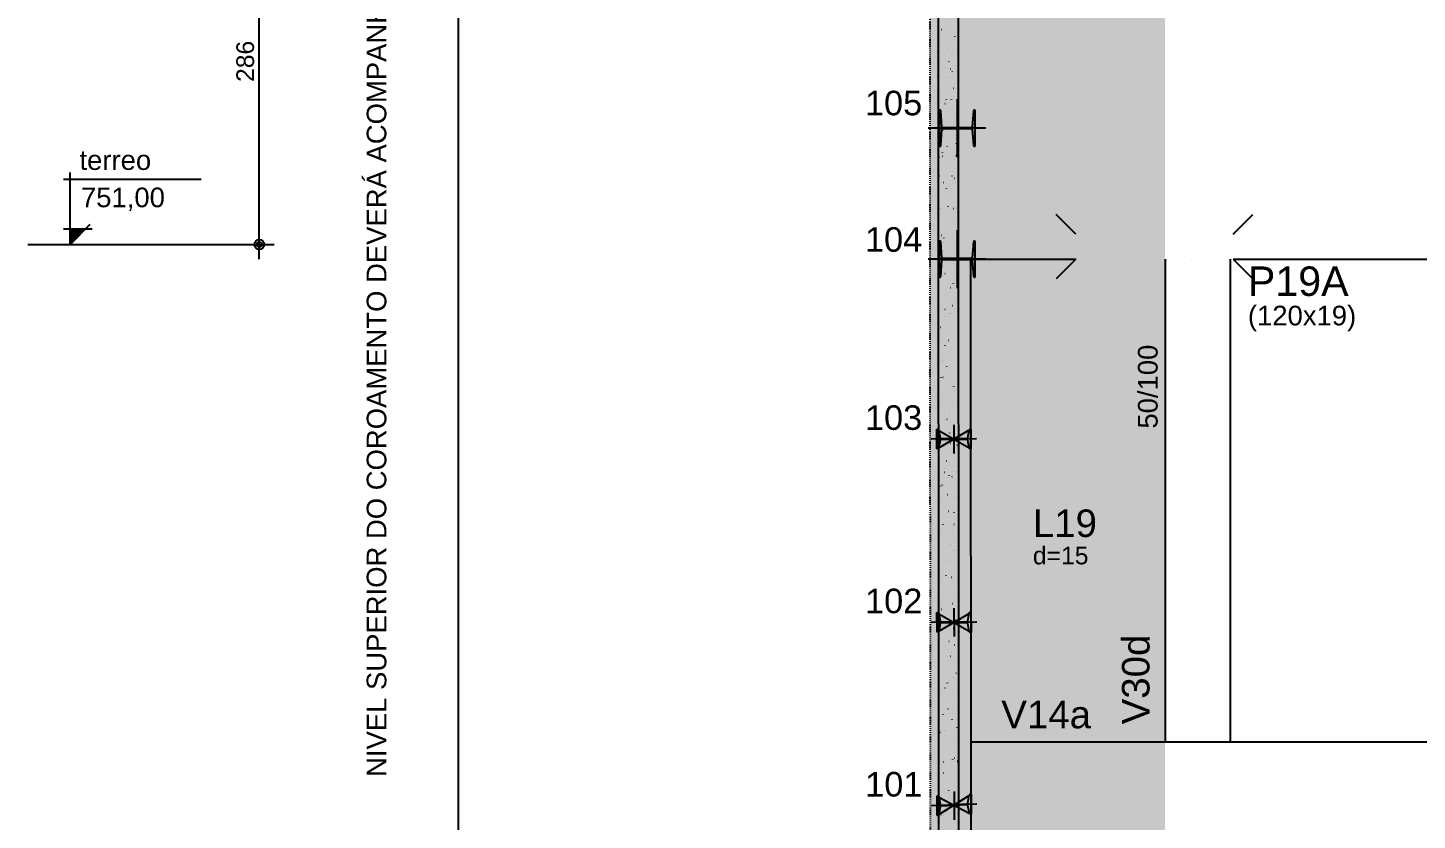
# Model space of a CAD drawing. Header units: millimetres. Extents: x 2609 to 8562, y 1432 to 7136.
# Drawn here: x 3071 to 4132, y 4369 to 4974 of the extents above; entities that cross this region are included whole.
import ezdxf

# ---------------------------------------------------------------- set-up
doc = ezdxf.new("R2010")
doc.units = ezdxf.units.MM
doc.linetypes.add('ESTILO_TQS_0003', pattern=[1.5, 0.5, -0.4, 0.1, -0.5])
for name, color, linetype in [('1', 4, 'Continuous'), ('10', 13, 'Continuous'), ('11', 22, 'Continuous'), ('12', 3, 'Continuous'), ('13', 76, 'Continuous'), ('133', 176, 'Continuous'), ('19', 5, 'Continuous'), ('24', 5, 'ESTILO_TQS_0003'), ('242', 3, 'Continuous'), ('26', 1, 'Continuous'), ('27', 10, 'Continuous'), ('49', 20, 'Continuous'), ('51', 6, 'Continuous'), ('52', 21, 'Continuous'), ('6', 6, 'Continuous'), ('8', 5, 'Continuous'), ('9', 3, 'Continuous')]:
    doc.layers.add(name, color=color, linetype=linetype)
doc.styles.get("Standard").update_dxf_attribs({"font": 'arial.ttf'})

# ---------------------------------------------------------------- blocks, each defined once
blk = doc.blocks.new('_H9EFD498501-010')
for p, q in [((189.133475, 3250.924056), (189.133475, 3250.924056)), ((189.140488, 3246.603369), (189.140488, 3246.603369)), ((189.140488, 3246.603369), (189.140488, 3246.603369)), ((190.511853, 3247.869184), (190.521642, 3247.943543)), ((192.508373, 3255.322309), (192.55403, 3255.381811)), ((199.58054, 3248.917872), (199.653762, 3248.934105)), ((202.65524, 3250.067965), (202.665029, 3250.142324)), ((189.153178, 3238.786033), (189.153178, 3238.786033)), ((189.153178, 3238.786033), (189.153178, 3238.786033)), ((189.155161, 3237.56409), (189.155161, 3237.56409)), ((189.155161, 3237.56409), (189.155161, 3237.56409)), ((196.778022, 3239.118941), (196.85295, 3239.122212)), ((200.302537, 3236.187377), (200.375759, 3236.20361)), ((201.064452, 3237.984731), (201.074241, 3238.059089)), ((189.161405, 3233.717448), (189.161405, 3233.717448)), ((189.161405, 3233.717448), (189.161405, 3233.717448)), ((189.161405, 3233.717448), (189.161405, 3233.717448)), ((194.345522, 3226.090838), (194.391179, 3226.15034)), ((198.089404, 3230.969961), (198.135062, 3231.029463)), ((199.400243, 3225.343809), (199.410032, 3225.418167)), ((189.182322, 3220.831527), (189.182322, 3220.831527)), ((189.182322, 3220.831527), (189.182322, 3220.831527)), ((189.184702, 3219.365128), (189.184702, 3219.365128)), ((189.184702, 3219.365128), (189.184702, 3219.365128)), ((189.185809, 3218.683323), (189.185809, 3218.683323)), ((189.185809, 3218.683323), (189.185809, 3218.683323)), ((189.185809, 3218.683323), (189.185809, 3218.683323)), ((191.948523, 3222.967009), (191.994181, 3223.026511)), ((195.605569, 3218.963616), (195.680497, 3218.966887)), ((197.478784, 3219.045402), (197.553713, 3219.048673)), ((197.912244, 3214.041338), (197.922034, 3214.115696)), ((200.658424, 3223.375718), (200.731646, 3223.391951)), ((189.203239, 3207.945607), (189.203239, 3207.945607)), ((189.203239, 3207.945607), (189.203239, 3207.945607)), ((189.203239, 3207.945607), (189.203239, 3207.945607)), ((201.380421, 3210.645223), (201.453644, 3210.661456)), ((203.670436, 3206.617613), (203.716093, 3206.677115)), ((189.218441, 3198.580613), (189.218441, 3198.580613)), ((189.218441, 3198.580613), (189.218441, 3198.580613)), ((189.224156, 3195.059686), (189.224156, 3195.059686)), ((189.224156, 3195.059686), (189.224156, 3195.059686)), ((195.032545, 3198.834462), (195.107473, 3198.837734)), ((196.321456, 3201.958103), (196.331246, 3202.032462)), ((197.529555, 3198.614661), (197.575212, 3198.674163)), ((199.926553, 3201.73849), (199.97221, 3201.797992)), ((201.736308, 3197.833564), (201.80953, 3197.849797)), ((189.23593, 3187.806199), (189.23593, 3187.806199)), ((189.245073, 3182.173766), (189.245073, 3182.173766)), ((189.245073, 3182.173766), (189.245073, 3182.173766)), ((189.245073, 3182.173766), (189.245073, 3182.173766)), ((191.274531, 3190.462956), (191.320188, 3190.522457)), ((194.657247, 3189.317181), (194.667037, 3189.39154)), ((202.458306, 3185.103069), (202.531528, 3185.119302)), ((189.251072, 3178.477903), (189.251072, 3178.477903)), ((189.251072, 3178.477903), (189.251072, 3178.477903)), ((189.251072, 3178.477903), (189.251072, 3178.477903)), ((193.169249, 3178.01471), (193.179038, 3178.089068)), ((193.860092, 3178.679137), (193.93502, 3178.682408)), ((195.733307, 3178.760923), (195.808236, 3178.764195)), ((202.814192, 3172.29141), (202.887414, 3172.307643)), ((203.110586, 3174.262313), (203.156243, 3174.321815)), ((189.26599, 3169.287845), (189.26599, 3169.287845)), ((189.634196, 3169.369475), (189.707418, 3169.385708)), ((191.578461, 3165.931476), (191.58825, 3166.005834)), ((193.11168, 3161.231485), (193.157337, 3161.290986)), ((196.855562, 3166.110608), (196.90122, 3166.170109)), ((203.721847, 3168.130257), (203.731637, 3168.204615)), ((189.283703, 3158.375193), (189.283703, 3158.375193)), ((189.283703, 3158.375193), (189.283703, 3158.375193)), ((189.286906, 3156.401925), (189.286906, 3156.401925)), ((189.286906, 3156.401925), (189.286906, 3156.401925)), ((189.286906, 3156.401925), (189.286906, 3156.401925)), ((189.287157, 3156.24727), (189.287157, 3156.24727)), ((189.287157, 3156.24727), (189.287157, 3156.24727)), ((189.914252, 3153.290554), (189.924041, 3153.364912)), ((190.714682, 3158.107656), (190.760339, 3158.167158)), ((193.287068, 3158.549984), (193.361996, 3158.553255)), ((202.13106, 3156.047022), (202.140849, 3156.121381)), ((203.402431, 3158.99163), (203.47736, 3158.994901)), ((203.53619, 3159.560915), (203.609412, 3159.577148)), ((189.299536, 3148.621326), (189.299536, 3148.621326)), ((189.307823, 3143.516004), (189.307823, 3143.516004)), ((190.71208, 3143.827321), (190.785302, 3143.843554)), ((200.466851, 3143.4061), (200.47664, 3143.480459)), ((202.436594, 3141.75826), (202.482251, 3141.817761)), ((203.892076, 3146.749255), (203.952667, 3146.762688)), ((189.316335, 3138.272483), (189.316335, 3138.272483)), ((189.316335, 3138.272483), (189.316335, 3138.272483)), ((189.316335, 3138.272483), (189.316335, 3138.272483)), ((189.32874, 3130.630084), (189.32874, 3130.630084)), ((189.32874, 3130.630084), (189.32874, 3130.630084)), ((189.32874, 3130.630084), (189.32874, 3130.630084)), ((192.114615, 3138.394658), (192.189543, 3138.39793)), ((193.98783, 3138.476445), (194.062759, 3138.479716)), ((196.295713, 3133.755308), (196.34137, 3133.81481)), ((198.692711, 3136.879137), (198.738368, 3136.938638)), ((198.978852, 3132.103629), (198.988641, 3132.177987)), ((202.829407, 3138.862476), (202.904336, 3138.865748)), ((189.338385, 3124.688342), (189.338385, 3124.688342)), ((189.348966, 3118.169773), (189.348966, 3118.169773)), ((189.348966, 3118.169773), (189.348966, 3118.169773)), ((190.040689, 3125.603602), (190.086346, 3125.663104)), ((191.541591, 3118.265505), (191.616519, 3118.268776)), ((191.789964, 3118.285166), (191.863187, 3118.301399)), ((197.388064, 3120.020395), (197.397853, 3120.094753)), ((201.656954, 3118.707151), (201.731883, 3118.710423)), ((203.530169, 3118.788938), (203.605098, 3118.792209)), ((189.349657, 3117.744163), (189.349657, 3117.744163)), ((195.723855, 3107.379473), (195.733645, 3107.453831)), ((201.876744, 3109.40296), (201.922401, 3109.462462)), ((189.370574, 3104.858243), (189.370574, 3104.858243)), ((189.370574, 3104.858243), (189.370574, 3104.858243)), ((189.370574, 3104.858243), (189.370574, 3104.858243)), ((189.381598, 3098.067063), (189.381598, 3098.067063)), ((189.381598, 3098.067063), (189.381598, 3098.067063)), ((189.381598, 3098.067063), (189.381598, 3098.067063)), ((190.369138, 3098.11018), (190.444066, 3098.113451)), ((192.242353, 3098.191966), (192.317282, 3098.195238)), ((195.621721, 3101.251255), (195.667378, 3101.310756)), ((201.08393, 3098.577998), (201.158859, 3098.581269)), ((189.389613, 3093.129413), (189.389613, 3093.129413)), ((189.389613, 3093.129413), (189.389613, 3093.129413)), ((189.391491, 3091.972322), (189.391491, 3091.972322)), ((189.48084, 3093.248303), (189.526497, 3093.307804)), ((191.877838, 3096.372131), (191.923495, 3096.431633)), ((192.867848, 3092.743012), (192.941071, 3092.759245)), ((194.235856, 3096.077001), (194.245646, 3096.15136)), ((189.412408, 3079.086402), (189.412408, 3079.086402)), ((189.412408, 3079.086402), (189.412408, 3079.086402)), ((189.414229, 3077.964353), (189.414229, 3077.964353)), ((189.414229, 3077.964353), (189.414229, 3077.964353)), ((189.562625, 3079.119704), (189.635847, 3079.135937)), ((189.796114, 3077.981026), (189.871042, 3077.984298)), ((192.645068, 3083.993767), (192.654858, 3084.068125)), ((199.911477, 3078.422673), (199.986406, 3078.425944)), ((201.202752, 3076.898907), (201.248409, 3076.958408)), ((201.784692, 3078.504459), (201.859621, 3078.507731)), ((189.433324, 3066.200481), (189.433324, 3066.200481)), ((189.433324, 3066.200481), (189.433324, 3066.200481)), ((189.433324, 3066.200481), (189.433324, 3066.200481)), ((190.284623, 3066.389209), (190.357845, 3066.405442)), ((190.98086, 3071.352845), (190.990649, 3071.427203)), ((193.945733, 3067.200858), (194.018955, 3067.217091)), ((195.061871, 3068.895955), (195.107528, 3068.955456)), ((197.458869, 3072.019784), (197.504526, 3072.079285)), ((203.197667, 3074.109314), (203.207457, 3074.183672)), ((189.44084, 3061.570485), (189.44084, 3061.570485)), ((189.44084, 3061.570485), (189.44084, 3061.570485)), ((189.443911, 3059.678562), (189.443911, 3059.678562)), ((189.443911, 3059.678562), (189.443911, 3059.678562)), ((189.443911, 3059.678562), (189.443911, 3059.678562)), ((189.44686, 3057.861643), (189.44686, 3057.861643)), ((189.492861, 3060.050374), (189.50265, 3060.124732)), ((190.496876, 3057.907488), (190.571805, 3057.910759)), ((199.338453, 3058.293519), (199.413382, 3058.296791)), ((201.533458, 3061.468392), (201.543248, 3061.54275)), ((189.454241, 3053.314561), (189.454241, 3053.314561)), ((189.454241, 3053.314561), (189.454241, 3053.314561)), ((190.640509, 3053.57755), (190.713731, 3053.593783)), ((200.04546, 3050.16592), (200.055249, 3050.240279)), ((200.642902, 3044.543607), (200.688559, 3044.603108)), ((203.0399, 3047.667436), (203.085558, 3047.726937)), ((189.475158, 3040.42864), (189.475158, 3040.42864)), ((189.475158, 3040.42864), (189.475158, 3040.42864)), ((189.475158, 3040.42864), (189.475158, 3040.42864)), ((189.479492, 3037.758933), (189.479492, 3037.758933)), ((189.479492, 3037.758933), (189.479492, 3037.758933)), ((189.479492, 3037.758933), (189.479492, 3037.758933)), ((191.362507, 3040.847055), (191.435729, 3040.863288)), ((194.387879, 3036.391901), (194.433536, 3036.451403)), ((195.023617, 3041.658704), (195.096839, 3041.674937)), ((198.166, 3038.138194), (198.240929, 3038.141466)), ((198.454672, 3038.082686), (198.464461, 3038.157044)), ((200.039215, 3038.219981), (200.114144, 3038.223252)), ((189.492068, 3030.011556), (189.492068, 3030.011556)), ((189.492068, 3030.011556), (189.492068, 3030.011556)), ((189.492068, 3030.011556), (189.492068, 3030.011556)), ((189.496075, 3027.54272), (189.496075, 3027.54272)), ((189.496075, 3027.54272), (189.496075, 3027.54272)), ((190.643996, 3031.512778), (190.689653, 3031.57228)), ((191.718393, 3028.035396), (191.791616, 3028.051629)), ((196.790463, 3025.441764), (196.800252, 3025.516122)), ((189.512123, 3017.656223), (189.512123, 3017.656223)), ((189.512123, 3017.656223), (189.512123, 3017.656223)), ((189.516992, 3014.656799), (189.516992, 3014.656799)), ((189.516992, 3014.656799), (189.516992, 3014.656799)), ((189.516992, 3014.656799), (189.516992, 3014.656799)), ((192.440391, 3015.304901), (192.513613, 3015.321134)), ((195.302464, 3014.139292), (195.312254, 3014.213651)), ((196.101501, 3016.116549), (196.174723, 3016.132782)), ((197.592976, 3018.009041), (197.667904, 3018.012312)), ((199.96891, 3012.039553), (200.014567, 3012.099055)), ((189.537909, 3001.770878), (189.537909, 3001.770878)), ((189.537909, 3001.770878), (189.537909, 3001.770878)), ((192.796277, 3002.493241), (192.8695, 3002.509474)), ((193.711676, 3002.056058), (193.721466, 3002.130417)), ((193.828029, 3004.036601), (193.873686, 3004.096103)), ((196.225027, 3007.16043), (196.270684, 3007.219932)), ((189.543295, 2998.452627), (189.543295, 2998.452627)), ((189.543295, 2998.452627), (189.543295, 2998.452627)), ((189.544755, 2997.553513), (189.544755, 2997.553513)), ((189.544755, 2997.553513), (189.544755, 2997.553513)), ((189.544755, 2997.553513), (189.544755, 2997.553513)), ((196.420523, 2997.853716), (196.495452, 2997.856987)), ((197.179385, 2990.574395), (197.252607, 2990.590628)), ((198.293738, 2997.935502), (198.368667, 2997.938773)), ((189.558826, 2988.884958), (189.558826, 2988.884958)), ((189.558826, 2988.884958), (189.558826, 2988.884958)), ((189.558826, 2988.884958), (189.558826, 2988.884958)), ((192.047467, 2989.415136), (192.057257, 2989.489495)), ((193.518275, 2989.762747), (193.591497, 2989.77898)), ((201.806058, 2982.808082), (201.851716, 2982.867584)), ((189.577386, 2977.450803), (189.577386, 2977.450803)), ((189.577386, 2977.450803), (189.577386, 2977.450803)), ((189.579742, 2975.999037), (189.579742, 2975.999037)), ((189.579742, 2975.999037), (189.579742, 2975.999037)), ((189.588286, 2970.735799), (189.588286, 2970.735799)), ((189.588286, 2970.735799), (189.588286, 2970.735799)), ((189.588286, 2970.735799), (189.588286, 2970.735799)), ((190.559469, 2978.112665), (190.569258, 2978.187023)), ((193.154037, 2971.532548), (193.199694, 2971.592049)), ((193.874162, 2976.951087), (193.947384, 2976.96732)), ((195.847499, 2977.724562), (195.922427, 2977.727834)), ((199.40906, 2979.684253), (199.454717, 2979.743755)), ((202.600066, 2979.530683), (202.609856, 2979.605041)), ((189.594523, 2966.893699), (189.594523, 2966.893699)), ((189.600659, 2963.113117), (189.600659, 2963.113117)), ((189.600659, 2963.113117), (189.600659, 2963.113117)), ((189.600659, 2963.113117), (189.600659, 2963.113117)), ((194.596159, 2964.220593), (194.669381, 2964.236825)), ((198.257269, 2965.032241), (198.330491, 2965.048474)), ((201.112068, 2968.228211), (201.121857, 2968.30257)), ((189.610017, 2957.348093), (189.610017, 2957.348093)), ((189.610017, 2957.348093), (189.610017, 2957.348093)), ((189.610017, 2957.348093), (189.610017, 2957.348093)), ((189.621576, 2950.227196), (189.621576, 2950.227196)), ((189.621576, 2950.227196), (189.621576, 2950.227196)), ((194.675046, 2957.569237), (194.749974, 2957.572509)), ((194.952046, 2951.408933), (195.025268, 2951.425166)), ((196.548261, 2957.651023), (196.62319, 2957.654295)), ((199.52128, 2956.144977), (199.531069, 2956.219336)), ((192.594187, 2939.177248), (192.639844, 2939.23675)), ((194.991185, 2942.301077), (195.036842, 2942.360578)), ((195.674043, 2938.678438), (195.747266, 2938.694671)), ((197.857071, 2943.504055), (197.86686, 2943.578414)), ((198.735068, 2947.1802), (198.780725, 2947.239701)), ((199.335153, 2939.490087), (199.408376, 2939.50632)), ((204.217385, 2937.88173), (204.236198, 2937.882551)), ((189.642493, 2937.341276), (189.642493, 2937.341276)), ((189.642493, 2937.341276), (189.642493, 2937.341276)), ((189.642493, 2937.341276), (189.642493, 2937.341276)), ((189.642649, 2937.245383), (189.642649, 2937.245383)), ((189.642649, 2937.245383), (189.642649, 2937.245383)), ((189.64575, 2935.33477), (189.64575, 2935.33477)), ((189.64575, 2935.33477), (189.64575, 2935.33477)), ((194.102022, 2937.440084), (194.17695, 2937.443355)), ((196.369072, 2932.201584), (196.378862, 2932.275942)), ((189.66341, 2924.455355), (189.66341, 2924.455355)), ((189.66341, 2924.455355), (189.66341, 2924.455355)), ((189.67528, 2917.142673), (189.67528, 2917.142673)), ((189.67528, 2917.142673), (189.67528, 2917.142673)), ((189.67528, 2917.142673), (189.67528, 2917.142673)), ((192.929569, 2917.284759), (193.004497, 2917.28803)), ((194.778284, 2920.11835), (194.788074, 2920.192708)), ((194.802784, 2917.366545), (194.877713, 2917.369816)), ((196.02993, 2925.866779), (196.103152, 2925.883012)), ((200.572217, 2917.948729), (200.617874, 2918.00823)), ((203.644361, 2917.752577), (203.71929, 2917.755848)), ((189.684327, 2911.569435), (189.684327, 2911.569435)), ((189.684327, 2911.569435), (189.684327, 2911.569435)), ((189.684327, 2911.569435), (189.684327, 2911.569435)), ((191.920195, 2906.673195), (191.965852, 2906.732696)), ((193.114075, 2907.477428), (193.123865, 2907.551786)), ((196.751928, 2913.136284), (196.82515, 2913.152517)), ((198.175218, 2914.8249), (198.220876, 2914.884402)), ((200.413038, 2913.947933), (200.48626, 2913.964166)), ((189.696978, 2903.775842), (189.696978, 2903.775842)), ((189.705244, 2898.683514), (189.705244, 2898.683514)), ((189.705244, 2898.683514), (189.705244, 2898.683514)), ((189.707912, 2897.039963), (189.707912, 2897.039963)), ((189.707912, 2897.039963), (189.707912, 2897.039963)), ((191.626077, 2896.174956), (191.635866, 2896.249314)), ((192.356545, 2897.155605), (192.431473, 2897.158877)), ((197.107814, 2900.324625), (197.181036, 2900.340858)), ((202.471908, 2897.597251), (202.546837, 2897.600523)), ((203.666674, 2897.592974), (203.676464, 2897.667332)), ((189.726161, 2885.797594), (189.726161, 2885.797594)), ((189.726161, 2885.797594), (189.726161, 2885.797594)), ((189.726161, 2885.797594), (189.726161, 2885.797594)), ((197.829812, 2887.59413), (197.903034, 2887.610363)), ((201.490922, 2888.405778), (201.564144, 2888.422011)), ((202.178676, 2886.290503), (202.188465, 2886.364861)), ((203.75625, 2890.472552), (203.801907, 2890.532054)), ((189.732661, 2881.793035), (189.732661, 2881.793035)), ((189.732661, 2881.793035), (189.732661, 2881.793035)), ((189.740543, 2876.937253), (189.740543, 2876.937253)), ((189.740543, 2876.937253), (189.740543, 2876.937253)), ((189.740543, 2876.937253), (189.740543, 2876.937253)), ((190.035289, 2884.091722), (190.045078, 2884.16608)), ((191.184092, 2877.00028), (191.25902, 2877.003552)), ((191.360345, 2874.317895), (191.406002, 2874.377396)), ((193.057307, 2877.082066), (193.132236, 2877.085338)), ((193.757343, 2877.441723), (193.803, 2877.501225)), ((197.501226, 2882.320847), (197.546883, 2882.380348)), ((198.185698, 2874.78247), (198.25892, 2874.798703)), ((200.587888, 2874.207268), (200.597677, 2874.281627)), ((201.898884, 2877.468098), (201.973813, 2877.471369)), ((189.747077, 2872.911673), (189.747077, 2872.911673)), ((189.747077, 2872.911673), (189.747077, 2872.911673)), ((189.748205, 2872.216913), (189.748205, 2872.216913)), ((189.748205, 2872.216913), (189.748205, 2872.216913)), ((189.767994, 2860.025753), (189.767994, 2860.025753)), ((189.767994, 2860.025753), (189.767994, 2860.025753)), ((189.767994, 2860.025753), (189.767994, 2860.025753)), ((189.773174, 2856.834543), (189.773174, 2856.834543)), ((189.773174, 2856.834543), (189.773174, 2856.834543)), ((190.611068, 2856.871127), (190.685996, 2856.874398)), ((198.907696, 2862.051976), (198.980918, 2862.068209)), ((198.923679, 2861.566346), (198.933468, 2861.640705)), ((199.338375, 2853.089376), (199.384032, 2853.148877)), ((200.726431, 2857.312773), (200.80136, 2857.316044)), ((202.568806, 2862.863624), (202.642028, 2862.879857)), ((202.599646, 2857.394559), (202.674575, 2857.397831)), ((203.082257, 2857.968499), (203.127914, 2858.028)), ((189.788911, 2847.139832), (189.788911, 2847.139832)), ((189.788911, 2847.139832), (189.788911, 2847.139832)), ((196.941376, 2849.965547), (196.987034, 2850.025048)), ((197.43568, 2850.263875), (197.44547, 2850.338233)), ((199.263582, 2849.240316), (199.336805, 2849.256549)), ((189.799433, 2840.657984), (189.799433, 2840.657984)), ((189.805806, 2836.731833), (189.805806, 2836.731833)), ((189.809828, 2834.253912), (189.809828, 2834.253912)), ((189.809828, 2834.253912), (189.809828, 2834.253912)), ((189.809828, 2834.253912), (189.809828, 2834.253912)), ((190.686353, 2841.813841), (190.73201, 2841.873343)), ((191.31183, 2836.797588), (191.386759, 2836.800859)), ((195.844892, 2838.180641), (195.854682, 2838.254999)), ((199.98558, 2836.509821), (200.058802, 2836.526054)), ((200.153407, 2837.183619), (200.228336, 2837.186891)), ((203.64669, 2837.32147), (203.719912, 2837.337703)), ((189.830745, 2821.367991), (189.830745, 2821.367991)), ((189.830745, 2821.367991), (189.830745, 2821.367991)), ((194.180683, 2825.539719), (194.190473, 2825.614077)), ((200.341467, 2823.698162), (200.414689, 2823.714395)), ((202.522408, 2825.613199), (202.568065, 2825.6727)), ((189.838437, 2816.629123), (189.838437, 2816.629123)), ((189.838437, 2816.629123), (189.838437, 2816.629123)), ((189.838437, 2816.629123), (189.838437, 2816.629123)), ((192.523501, 2812.58237), (192.569158, 2812.641872)), ((192.692685, 2814.237247), (192.702474, 2814.311606)), ((196.267384, 2817.461493), (196.313041, 2817.520995)), ((198.980954, 2817.028294), (199.055883, 2817.031566)), ((200.854169, 2817.110081), (200.929098, 2817.113352)), ((201.063464, 2810.967667), (201.136686, 2810.9839)), ((189.85066, 2809.099056), (189.85066, 2809.099056)), ((189.85066, 2809.099056), (189.85066, 2809.099056)), ((189.851662, 2808.48207), (189.851662, 2808.48207)), ((189.851662, 2808.48207), (189.851662, 2808.48207)), ((189.851662, 2808.48207), (189.851662, 2808.48207)), ((190.126503, 2809.458541), (190.17216, 2809.518043)), ((191.101897, 2802.154013), (191.111686, 2802.228372)), ((203.245283, 2804.352794), (203.255073, 2804.427152)), ((189.871068, 2796.526414), (189.871068, 2796.526414)), ((189.871068, 2796.526414), (189.871068, 2796.526414)), ((189.872579, 2795.59615), (189.872579, 2795.59615)), ((189.872579, 2795.59615), (189.872579, 2795.59615)), ((189.877036, 2792.850271), (189.877036, 2792.850271)), ((189.877036, 2792.850271), (189.877036, 2792.850271)), ((198.40793, 2796.899141), (198.482859, 2796.902412)), ((201.419351, 2798.156008), (201.492573, 2798.172241)), ((201.654495, 2792.26956), (201.664285, 2792.343918)), ((201.848415, 2793.109145), (201.894073, 2793.168647)), ((189.893495, 2782.710229), (189.893495, 2782.710229)), ((189.893495, 2782.710229), (189.893495, 2782.710229)), ((189.893495, 2782.710229), (189.893495, 2782.710229)), ((195.707535, 2785.106193), (195.753192, 2785.165695)), ((198.104533, 2788.230022), (198.15019, 2788.289524)), ((199.990286, 2779.628638), (200.000076, 2779.702996)), ((202.141348, 2785.425513), (202.214571, 2785.441746)), ((189.901888, 2777.540127), (189.901888, 2777.540127)), ((189.901888, 2777.540127), (189.901888, 2777.540127)), ((189.9037, 2776.423704), (189.9037, 2776.423704)), ((189.9037, 2776.423704), (189.9037, 2776.423704)), ((189.9037, 2776.423704), (189.9037, 2776.423704)), ((189.914412, 2769.824309), (189.914412, 2769.824309)), ((189.914412, 2769.824309), (189.914412, 2769.824309)), ((197.235477, 2776.743816), (197.310406, 2776.747087)), ((198.502288, 2768.326166), (198.512077, 2768.400525)), ((199.108692, 2776.825602), (199.183621, 2776.828874)), ((202.497235, 2772.613853), (202.570457, 2772.630086)), ((201.288566, 2760.753845), (201.334223, 2760.813347)), ((203.219232, 2759.883359), (203.292455, 2759.899592)), ((203.685564, 2763.877674), (203.731221, 2763.937176)), ((189.935329, 2756.938388), (189.935329, 2756.938388)), ((189.935329, 2756.938388), (189.935329, 2756.938388)), ((189.935329, 2756.938388), (189.935329, 2756.938388)), ((189.936331, 2756.320994), (189.936331, 2756.320994)), ((189.936331, 2756.320994), (189.936331, 2756.320994)), ((191.289659, 2747.723017), (191.335317, 2747.782518)), ((195.033542, 2752.60214), (195.079199, 2752.661641)), ((196.662453, 2756.614662), (196.737381, 2756.617934)), ((196.9115, 2756.242932), (196.921289, 2756.31729)), ((203.575119, 2747.071699), (203.648341, 2747.087932)), ((189.953115, 2745.981198), (189.953115, 2745.981198)), ((189.953115, 2745.981198), (189.953115, 2745.981198)), ((189.953115, 2745.981198), (189.953115, 2745.981198)), ((189.956246, 2744.052468), (189.956246, 2744.052468)), ((189.968963, 2736.218284), (189.968963, 2736.218284)), ((189.968963, 2736.218284), (189.968963, 2736.218284)), ((189.968963, 2736.218284), (189.968963, 2736.218284)), ((190.395123, 2744.149764), (190.468345, 2744.165997)), ((195.247291, 2743.60201), (195.25708, 2743.676368)), ((195.49, 2736.459337), (195.564929, 2736.462609)), ((197.363215, 2736.541124), (197.438144, 2736.544395)), ((189.977163, 2731.166547), (189.977163, 2731.166547)), ((189.977163, 2731.166547), (189.977163, 2731.166547)), ((189.977163, 2731.166547), (189.977163, 2731.166547)), ((193.759292, 2732.299539), (193.769082, 2732.373897)), ((200.614574, 2728.249792), (200.660231, 2728.309293)), ((204.297117, 2734.341205), (204.370339, 2734.357438)), ((189.99808, 2718.280627), (189.99808, 2718.280627)), ((190.001594, 2716.115574), (190.001594, 2716.115574)), ((190.001594, 2716.115574), (190.001594, 2716.115574)), ((191.473007, 2718.60761), (191.546229, 2718.623843)), ((192.168504, 2720.216304), (192.178294, 2720.290663)), ((194.473693, 2720.24684), (194.51935, 2720.306342)), ((194.916976, 2716.330184), (194.991904, 2716.333455)), ((196.870691, 2723.370669), (196.916348, 2723.43017)), ((204.311891, 2722.415085), (204.321681, 2722.489444)), ((190.004343, 2714.42227), (190.004343, 2714.42227)), ((190.004343, 2714.42227), (190.004343, 2714.42227)), ((190.018997, 2705.394706), (190.018997, 2705.394706)), ((190.018997, 2705.394706), (190.018997, 2705.394706)), ((190.018997, 2705.394706), (190.018997, 2705.394706)), ((190.504295, 2707.575382), (190.514085, 2707.649741)), ((202.721103, 2710.331851), (202.730893, 2710.406209)), ((190.021411, 2703.907508), (190.021411, 2703.907508)), ((190.034225, 2696.012864), (190.034225, 2696.012864)), ((190.034225, 2696.012864), (190.034225, 2696.012864)), ((190.034225, 2696.012864), (190.034225, 2696.012864)), ((193.744523, 2696.174859), (193.819451, 2696.17813)), ((195.617738, 2696.256645), (195.692667, 2696.259917)), ((200.054724, 2695.894492), (200.100381, 2695.953994)), ((201.056894, 2697.690929), (201.066684, 2697.765287)), ((202.451722, 2699.018321), (202.497379, 2699.077822)), ((204.459315, 2696.642677), (204.534244, 2696.645948)), ((190.039913, 2692.508786), (190.039913, 2692.508786)), ((192.550891, 2693.065456), (192.624113, 2693.081689)), ((193.7997, 2687.742787), (193.845357, 2687.802288)), ((199.568896, 2686.388458), (199.578685, 2686.462816)), ((190.05557, 2682.863341), (190.05557, 2682.863341)), ((190.05557, 2682.863341), (190.05557, 2682.863341)), ((190.05557, 2682.863341), (190.05557, 2682.863341)), ((190.055817, 2682.863663), (190.101475, 2682.923165)), ((190.06083, 2679.622865), (190.06083, 2679.622865)), ((190.06083, 2679.622865), (190.06083, 2679.622865)), ((190.06083, 2679.622865), (190.06083, 2679.622865)), ((190.066857, 2675.910154), (190.066857, 2675.910154)), ((190.066857, 2675.910154), (190.066857, 2675.910154)), ((193.171499, 2676.045705), (193.246427, 2676.048977)), ((197.978108, 2674.305223), (197.987897, 2674.379582)), ((203.286862, 2676.487352), (203.361791, 2676.490623)), ((190.081747, 2666.736945), (190.081747, 2666.736945)), ((193.628775, 2667.523302), (193.701998, 2667.539535)), ((199.380732, 2663.390439), (199.426389, 2663.44994)), ((190.099488, 2655.807444), (190.099488, 2655.807444)), ((190.099488, 2655.807444), (190.099488, 2655.807444)), ((190.099488, 2655.807444), (190.099488, 2655.807444)), ((190.102664, 2653.851024), (190.102664, 2653.851024)), ((190.102664, 2653.851024), (190.102664, 2653.851024)), ((190.323552, 2653.899994), (190.396774, 2653.916227)), ((191.999046, 2655.89038), (192.073974, 2655.893652)), ((193.239851, 2655.387487), (193.285508, 2655.446988)), ((193.872261, 2655.972167), (193.94719, 2655.975438)), ((195.636849, 2658.511316), (195.682506, 2658.570817)), ((196.313899, 2661.664301), (196.323688, 2661.73866)), ((202.713838, 2656.358198), (202.788767, 2656.36147))]:
    blk.add_line(p, q)

msp = doc.modelspace()

# ---------------------------------------------------------------- linework, layer by layer
for p, q in [((3098.46, 4858.47), (3203.58, 4858.47)), ((3103.46, 4808.47), (3103.46, 4863.47)), ((3098.46, 4820.47), (3120.46, 4820.47)), ((3103.46, 4808.47), (3118.9, 4823.91)), ((3071.2, 4808.47), (3103.46, 4808.47))]:
    msp.add_line(p, q)
at = {"layer": '1'}
for p, q in [((3791.69, 3561.81), (3790.98, 4797.31)), ((3790.98, 4797.31), (3871.18, 4797.31))]:
    msp.add_line(p, q, dxfattribs=at)
for points in [[(3939.18, 4797.31), (3939.18, 4428.31)], [(3959.18, 4797.31), (3959.18, 4797.31)], [(3989.18, 4428.31), (3989.18, 4797.31)], [(3991.18, 4797.31), (4481.18, 4797.31)], [(3939.18, 4428.31), (3791.19, 4428.31)], [(4506.68, 4428.31), (3939.18, 4428.31)]]:
    msp.add_lwpolyline(points, dxfattribs=at)
at = {"layer": '133'}
for points in [[(3792.68, 2150.04), (3939.18, 6260.4), (3758.22, 6260.4)], [(3792.68, 2150.04), (3758.22, 6260.4), (3762.62, 2137.63)], [(3792.68, 2150.04), (3939.18, 2101.73), (3939.18, 6260.4)]]:
    msp.add_solid(points, dxfattribs=at)
at = {"layer": '24'}
msp.add_line((3761.62, 2137.63), (3759.31, 5798.31), dxfattribs=at)
at = {"layer": '242'}
msp.add_line((3931.18, 4806.81), (3931.18, 4806.81), dxfattribs=at)
at = {"layer": '26', "color": 3, "linetype": 'Continuous'}
for p, q in [((3399.72, 5805.56), (3399.72, 2476.06)), ((3247.91, 4797.22), (3247.91, 5105.72)), ((3078.7, 4808.47), (3259.16, 4808.47))]:
    msp.add_line(p, q, dxfattribs=at)
for radius in [3.75, 1.87]:
    msp.add_circle((3247.91, 4808.47), radius, dxfattribs=at)
at = {"layer": '27'}
for points in [[(3103.46, 4808.47), (3115.46, 4820.47), (3103.46, 4820.47)], [(3103.46, 4808.47), (3103.46, 4820.47), (3103.46, 4808.47)]]:
    msp.add_solid(points, dxfattribs=at)
at = {"layer": '49'}
for p, q in [((3767.62, 2139.71), (3766.1, 5222.23)), ((3781.1, 5222.24), (3781.92, 3555.33))]:
    msp.add_line(p, q, dxfattribs=at)
at = {"layer": '51'}
for p, q in [((3767.41, 4911.09), (3766.71, 4911.09)), ((3766.71, 4911.09), (3766.71, 4883.54)), ((3768.94, 4898.1), (3767.96, 4910.64)), ((3780.47, 4919.39), (3780.47, 4875.24)), ((3792.97, 4910.64), (3792, 4898.1)), ((3794.22, 4911.09), (3793.53, 4911.09)), ((3794.22, 4883.54), (3794.22, 4911.09)), ((3802.54, 4897.31), (3758.39, 4897.31)), ((3802.54, 4897.31), (3758.39, 4897.31)), ((3767.96, 4883.98), (3768.94, 4896.49)), ((3791.44, 4897.66), (3769.5, 4897.66)), ((3769.5, 4896.93), (3791.44, 4896.93)), ((3792, 4896.49), (3792.97, 4883.98)), ((3766.71, 4883.54), (3767.41, 4883.54)), ((3793.53, 4883.54), (3794.22, 4883.54)), ((3780.47, 4819.39), (3780.47, 4775.24)), ((3767.41, 4811.09), (3766.71, 4811.09)), ((3766.71, 4811.09), (3766.71, 4783.54)), ((3768.94, 4798.1), (3767.96, 4810.64)), ((3792.97, 4810.64), (3792, 4798.1)), ((3794.22, 4811.09), (3793.53, 4811.09)), ((3794.22, 4783.54), (3794.22, 4811.09)), ((3802.54, 4797.31), (3758.39, 4797.31)), ((3802.54, 4797.31), (3758.39, 4797.31)), ((3767.96, 4783.98), (3768.94, 4796.49)), ((3791.44, 4797.66), (3769.5, 4797.66)), ((3769.5, 4796.93), (3791.44, 4796.93)), ((3792, 4796.49), (3792.97, 4783.98)), ((3766.71, 4783.54), (3767.41, 4783.54)), ((3793.53, 4783.54), (3794.22, 4783.54)), ((3765, 4667.33), (3765.75, 4667.34)), ((3765.06, 4652.33), (3765, 4667.33)), ((3766.36, 4666.86), (3767.45, 4660.72)), ((3766.43, 4666.48), (3789.63, 4653.3)), ((3766.49, 4653.2), (3789.57, 4666.59)), ((3777.98, 4670.8), (3778.08, 4648.98)), ((3788.6, 4660.82), (3789.64, 4666.96)), ((3790.24, 4667.45), (3791, 4667.45)), ((3791, 4667.45), (3791.06, 4652.45)), ((3795.38, 4659.97), (3760.68, 4659.81)), ((3767.46, 4658.97), (3766.42, 4652.82)), ((3768.06, 4660.24), (3787.99, 4660.33)), ((3788, 4659.54), (3768.07, 4659.45)), ((3789.7, 4652.93), (3788.61, 4659.06)), ((3765.82, 4652.34), (3765.06, 4652.33)), ((3791.06, 4652.45), (3790.31, 4652.45)), ((3778.07, 4530.8), (3778.17, 4508.98)), ((3795.47, 4519.97), (3760.77, 4519.81)), ((3765.08, 4527.33), (3765.84, 4527.34)), ((3765.15, 4512.33), (3765.08, 4527.33)), ((3766.45, 4526.86), (3767.54, 4520.72)), ((3767.55, 4518.97), (3766.51, 4512.82)), ((3766.52, 4526.48), (3789.72, 4513.3)), ((3766.58, 4513.2), (3789.66, 4526.59)), ((3768.15, 4520.24), (3788.08, 4520.33)), ((3788.08, 4519.54), (3768.16, 4519.45)), ((3788.69, 4520.82), (3789.72, 4526.96)), ((3789.79, 4512.93), (3788.7, 4519.06)), ((3790.33, 4527.45), (3791.08, 4527.45)), ((3791.08, 4527.45), (3791.15, 4512.45)), ((3765.91, 4512.34), (3765.15, 4512.33)), ((3791.15, 4512.45), (3790.4, 4512.45)), ((3778.16, 4390.8), (3778.26, 4368.98)), ((3795.56, 4380.97), (3760.86, 4379.81)), ((3765.17, 4387.33), (3765.93, 4387.34)), ((3765.24, 4372.33), (3765.17, 4387.33)), ((3766.54, 4386.86), (3767.63, 4380.72)), ((3766.6, 4386.48), (3789.81, 4374.3)), ((3766.66, 4373.2), (3789.75, 4387.59)), ((3768.24, 4380.24), (3788.17, 4381.33)), ((3788.17, 4380.54), (3768.24, 4379.45)), ((3788.78, 4381.82), (3789.81, 4387.96)), ((3789.88, 4373.93), (3788.78, 4380.06)), ((3790.42, 4388.45), (3791.17, 4388.45)), ((3791.17, 4388.45), (3791.24, 4373.45)), ((3765.99, 4372.34), (3765.24, 4372.33)), ((3767.64, 4378.97), (3766.6, 4372.82)), ((3791.24, 4373.45), (3790.49, 4373.45))]:
    msp.add_line(p, q, dxfattribs=at)
for centre, radius, start, end in [((3767.41, 4910.51), 0.573, 13.13877, 90), ((3793.53, 4910.51), 0.573, 90, 166.86123), ((3769.5, 4898.23), 0.573, 193.13877, 270), ((3769.5, 4896.36), 0.573, 89.895, 166.86115), ((3791.44, 4898.23), 0.573, 270, 346.86123), ((3791.44, 4896.36), 0.573, 13.13877, 90), ((3767.41, 4884.11), 0.573, 270, 346.86123), ((3793.53, 4884.11), 0.573, 193.13877, 270), ((3767.41, 4810.51), 0.573, 13.13877, 90), ((3793.53, 4810.51), 0.573, 90, 166.86123), ((3769.5, 4798.23), 0.573, 193.13877, 270), ((3769.5, 4796.36), 0.573, 89.895, 166.86115), ((3791.44, 4798.23), 0.573, 270, 346.86123), ((3791.44, 4796.36), 0.573, 13.13877, 90), ((3767.41, 4784.11), 0.573, 270, 346.86123), ((3793.53, 4784.11), 0.573, 193.13877, 270), ((3765.75, 4666.71), 0.625, 13.3965, 90.25773), ((3790.25, 4666.82), 0.625, 90.25773, 167.11895), ((3768.06, 4660.87), 0.625, 193.39658, 270.36272), ((3768.07, 4658.83), 0.625, 90.25773, 167.11895), ((3787.99, 4660.95), 0.625, 270.25773, 347.11895), ((3788, 4658.92), 0.625, 13.3965, 90.25773), ((3765.82, 4652.96), 0.625, 270.25773, 347.11895), ((3790.31, 4653.07), 0.625, 193.3965, 270.25773), ((3765.84, 4526.71), 0.625, 13.3965, 90.25773), ((3768.15, 4520.87), 0.625, 193.39658, 270.36272), ((3768.16, 4518.83), 0.625, 90.25773, 167.11895), ((3788.08, 4520.95), 0.625, 270.25773, 347.11895), ((3788.09, 4518.92), 0.625, 13.3965, 90.25773), ((3790.33, 4526.82), 0.625, 90.25773, 167.11895), ((3765.9, 4512.96), 0.625, 270.25773, 347.11895), ((3790.4, 4513.07), 0.625, 193.3965, 270.25773), ((3765.93, 4386.71), 0.625, 13.3965, 90.25773), ((3768.24, 4380.87), 0.625, 193.39658, 270.36272), ((3788.17, 4381.96), 0.625, 270.25773, 347.11895), ((3788.18, 4379.92), 0.625, 13.3965, 90.25773), ((3790.42, 4387.82), 0.625, 90.25773, 167.11895), ((3765.99, 4372.96), 0.625, 270.25773, 347.11895), ((3768.25, 4378.83), 0.625, 90.25773, 167.11895), ((3790.48, 4374.07), 0.625, 193.3965, 270.25773)]:
    msp.add_arc(centre, radius, start, end, dxfattribs=at)
at = {"layer": '6'}
for p, q in [((3871.18, 4816.31), (3856.18, 4831.31)), ((3991.18, 4816.31), (4006.18, 4831.31)), ((3871.18, 4797.31), (3856.18, 4782.31)), ((3991.18, 4797.31), (4006.18, 4782.31))]:
    msp.add_line(p, q, dxfattribs=at)

# ---------------------------------------------------------------- block references
at = {"layer": '19'}
msp.add_blockref('_H9EFD498501-010', (3576.18, 1717.31), dxfattribs=at)

# ---------------------------------------------------------------- texts
at = {"layer": '10'}
msp.add_text('L19', height=21, dxfattribs=at).set_placement((3838.31, 4585.1))
at = {"layer": '11'}
for s, p in [('NIVEL SUPERIOR DO COROAMENTO DEVERÁ ACOMPANHAR OS NÍVEIS DAS LAJES', (3344.87, 4401.89)), ('50/100', (3933.55, 4667.87))]:
    msp.add_text(s, height=15, rotation=90, dxfattribs=at).set_placement(p)
at = {"layer": '12'}
msp.add_text('(120x19)', height=15, dxfattribs=at).set_placement((4002.43, 4746.69))
at = {"layer": '13'}
msp.add_text('d=15', height=13.5, dxfattribs=at).set_placement((3838.31, 4564.21))
at = {"layer": '26', "color": 3, "linetype": 'Continuous'}
msp.add_text('286', height=13.5, rotation=90, dxfattribs=at).set_placement((3243.86, 4932.57))
at = {"layer": '26'}
for s, p in [('terreo', (3110.63, 4865.41)), ('751,00', (3111.78, 4836.91))]:
    msp.add_text(s, height=15, dxfattribs=at).set_placement(p)
at = {"layer": '52'}
for s, p in [('105', (3710.16, 4907.12)), ('104', (3710.16, 4802.92)), ('103', (3710.16, 4666.9)), ('102', (3710.25, 4526.9)), ('101', (3710.34, 4386.9))]:
    msp.add_text(s, height=18.75, dxfattribs=at).set_placement(p)
at = {"layer": '8'}
msp.add_text('V30d', height=21, rotation=90, dxfattribs=at).set_placement((3927.34, 4442.02))
msp.add_text('V14a', height=21, dxfattribs=at).set_placement((3814.21, 4439.02))
at = {"layer": '9'}
msp.add_text('P19A', height=22.5, dxfattribs=at).set_placement((4002.43, 4769.19))

doc.saveas('drawing.dxf')
